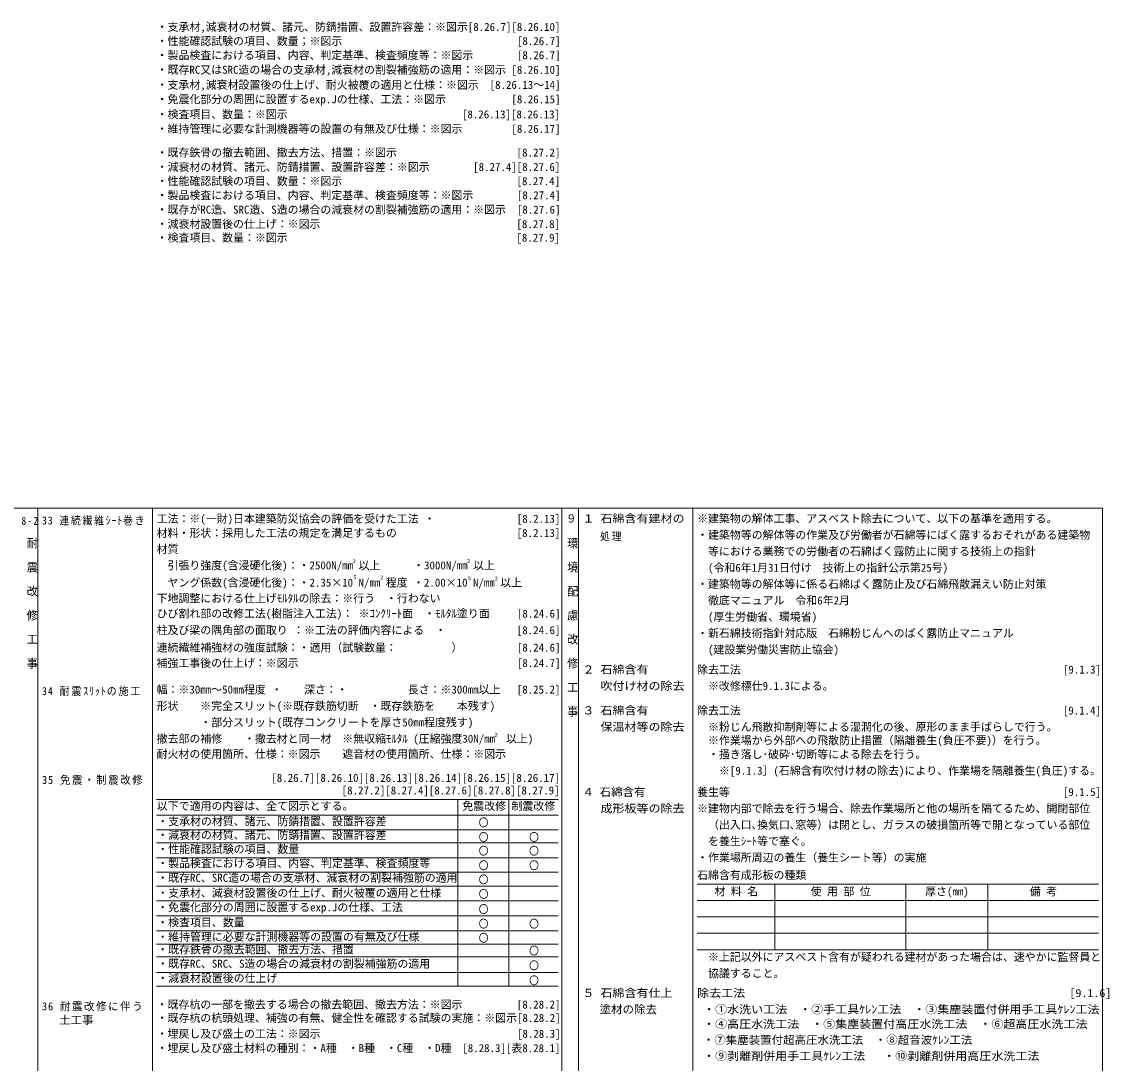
# Model space of a CAD drawing. Units: millimetres on the paper. Extents: x -400 to 395, y -286 to 463.
# Drawn here: x -3.6 to 394.8, y 81 to 462.6 of the extents above; entities that cross this region are included whole.
import ezdxf
from ezdxf.enums import TextEntityAlignment as Align

# ---------------------------------------------------------------- set-up
doc = ezdxf.new("R2010")
doc.units = ezdxf.units.MM
for name, color, linetype, lineweight in [('0-0', 4, 'Continuous', 9), ('0-1_文字', 7, 'Continuous', 9), ('E-0', 5, 'Continuous', 9)]:
    doc.layers.add(name, color=color, linetype=linetype, lineweight=lineweight)
doc.styles.add('@ＭＳ ゴシック', font='')
doc.styles.add('ＭＳ ゴシック', font='')
doc.styles.add('ＭＳ Ｐ明朝', font='')
doc.styles.get('@ＭＳ ゴシック').set_extended_font_data('@MS Gothic')
doc.styles.get('ＭＳ ゴシック').set_extended_font_data('MS Gothic')
doc.styles.get('ＭＳ Ｐ明朝').set_extended_font_data('MS PMincho')

msp = doc.modelspace()

# ---------------------------------------------------------------- linework, layer by layer
at = {"layer": '0-0'}
for p, q in [((2.314, 284.234), (2.314, -263.266)), ((2.314, 284.234), (2.314, -263.266)), ((44.314, 284.234), (44.314, -263.266)), ((200.314, 284.234), (200.314, -263.266)), ((242.314, 284.35), (242.314, -263.266)), ((45.815, 177.685), (192.938, 177.685)), ((156.142, 109.267), (156.142, 177.685)), ((174.866, 109.267), (174.866, 177.685)), ((45.814, 171.938), (192.938, 171.938)), ((45.815, 166.59), (192.938, 166.59)), ((45.814, 161.744), (192.938, 161.744)), ((45.814, 156.228), (192.938, 156.228)), ((45.814, 151.048), (192.938, 151.048)), ((45.815, 145.867), (192.938, 145.867)), ((243.814, 146.615), (390.927, 146.615)), ((272.314, 122.615), (272.314, 146.615)), ((320.314, 122.615), (320.314, 146.615)), ((350.314, 122.615), (350.314, 146.615)), ((45.814, 140.519), (192.938, 140.519)), ((243.814, 140.615), (390.927, 140.615)), ((243.814, 140.615), (390.927, 140.615)), ((45.815, 135.004), (192.938, 135.004)), ((243.814, 134.615), (390.927, 134.615)), ((45.815, 129.489), (192.938, 129.489)), ((243.814, 128.615), (390.927, 128.615)), ((45.814, 124.642), (192.938, 124.642)), ((45.814, 119.962), (192.938, 119.962)), ((243.814, 122.615), (390.927, 122.615)), ((45.815, 114.28), (192.938, 114.28)), ((45.814, 109.267), (192.938, 109.267))]:
    msp.add_line(p, q, dxfattribs=at)
at = {"layer": 'E-0', "color": 7}
for p, q in [((-399.685, 284.35), (392.314, 284.35)), ((194.314, 284.35), (194.314, -263.266)), ((392.314, 284.35), (392.314, -285.565))]:
    msp.add_line(p, q, dxfattribs=at)

# ---------------------------------------------------------------- texts
at = {"layer": '0-0', "color": 7, "style": 'ＭＳ ゴシック'}
for s, p in [('              [8.26.7][8.26.10][8.26.13][8.26.14][8.26.15][8.26.17]', (59.9, 183.218)), ('              [8.27.2][8.27.4][8.27.6][8.27.8][8.27.9]', (85.687, 178.624)), ('以下で適用の内容は、全て図示とする。                    免震改修 制震改修', (45.901, 172.923))]:
    msp.add_text(s, height=2.933, dxfattribs=at).set_placement(p, align=Align.BOTTOM_LEFT)
at = {"layer": '0-0', "color": 7, "char_height": 2.933, "attachment_point": 7, "style": 'ＭＳ ゴシック'}
for insert in [(161.681, 167.426), (161.681, 162.078), (180.15, 162.078), (161.681, 157.064), (180.15, 157.064), (161.681, 151.716), (180.15, 151.716), (161.681, 146.535), (161.681, 141.187), (161.681, 135.672), (161.681, 130.324), (180.15, 130.324), (161.681, 125.143), (180.15, 120.464), (180.15, 115.045), (180.15, 109.53)]:
    msp.add_mtext('\\T1.18;\\W0.9;\\~〇', dxfattribs=dict(at, insert=insert))
at = {"layer": '0-1_文字', "style": 'ＭＳ ゴシック'}
for s, p in [('・支承材,減衰材の材質、諸元、防錆措置、設置許容差：※図示[8.26.7][8.26.10]', (45.814, 458.36)), ('・性能確認試験の項目、数量；※図示\u3000\u3000\u3000\u3000\u3000\u3000\u3000\u3000\u3000\u3000\u3000\u3000\u3000\u3000\u3000  [8.26.7]', (45.814, 453.18)), ('・製品検査における項目、内容、判定基準、検査頻度等：※図示 \u3000\u3000\u3000 [8.26.7]', (45.814, 448)), ('・既存RC又はSRC造の場合の支承材,減衰材の割裂補強筋の適用：※図示 [8.26.10]', (45.814, 442.669)), ('・支承材,減衰材設置後の仕上げ、耐火被覆の適用と仕様：※図示  [8.26.13～14]', (45.814, 437.142)), ('・免震化部分の周囲に設置するexp.Jの仕様、工法：※図示\u3000\u3000\u3000\u3000\u3000\u3000[8.26.15]', (45.814, 431.855)), ('・検査項目、数量：※図示                              \u3000[8.26.13][8.26.13]', (45.814, 426.327)), ('・維持管理に必要な計測機器等の設置の有無及び仕様：※図示       \u3000[8.26.17]', (45.814, 421.04)), ('・既存鉄骨の撤去範囲、撤去方法、措置：※図示                    \u3000[8.27.2]', (45.814, 412.333)), ('・減衰材の材質、諸元、防錆措置、設置許容差：※図示        [8.27.4][8.27.6]', (45.814, 407.046)), ('・性能確認試験の項目、数量：※図示                                [8.27.4]', (45.814, 401.867)), ('・製品検査における項目、内容、判定基準、検査頻度等：※図示        [8.27.4]', (45.814, 396.687)), ('・既存がRC造、SRC造、S造の場合の減衰材の割裂補強筋の適用：※図示  [8.27.6]', (45.814, 391.425)), ('・減衰材設置後の仕上げ：※図示                                  \u3000[8.27.8]', (45.814, 386.138)), ('・検査項目、数量：※図示                                        \u3000[8.27.9]', (45.814, 381.146)), ('工法：※(一財)日本建築防災協会の評価を受けた工法 ・\u3000   \u3000        [8.2.13]', (45.815, 278.173)), ('※建築物の解体工事、アスベスト除去について、以下の基準を適用する。', (243.815, 278.234)), ('材料・形状：採用した工法の規定を満足するもの \u3000                   [8.2.13]', (45.815, 272.943)), ('・建築物等の解体等の作業及び労働者が石綿等にばく露するおそれがある建築物', (243.815, 272.234)), ('材質', (45.815, 267.082)), ('\u3000等における業務での労働者の石綿ばく露防止に関する技術上の指針', (243.815, 266.234)), ('\u3000引張り強度(含浸硬化後)：・2500N/㎜ 以上\u3000\u3000\u3000・3000N/㎜ 以上', (45.815, 261.082)), ('\u3000(令和6年1月31日付け\u3000技術上の指針公示第25号)', (243.815, 260.234)), ('\u3000ヤング係数(含浸硬化後)：・2.35×10 N/㎜ 程度 ・2.00×10 N/㎜ 以上', (45.815, 254.764)), ('・建築物等の解体等に係る石綿ばく露防止及び石綿飛散漏えい防止対策', (243.815, 254.234)), ('下地調整における仕上げﾓﾙﾀﾙの除去：※行う\u3000・行わない', (45.814, 249.012)), ('\u3000徹底マニュアル\u3000令和6年2月', (243.815, 248.234)), ('ひび割れ部の改修工法(樹脂注入工法)： ※ｺﾝｸﾘｰﾄ面\u3000・ﾓﾙﾀﾙ塗り面\u3000\u3000 [8.24.6]', (45.815, 243.427)), ('\u3000(厚生労働省、環境省)', (243.815, 242.234)), ('柱及び梁の隅角部の面取り ：※工法の評価内容による\u3000・\u3000           [8.24.6]', (45.815, 237.346)), ('・新石綿技術指針対応版\u3000石綿粉じんへのばく露防止マニュアル', (243.815, 236.234)), ('連続繊維補強材の強度試験：・適用（試験数量：\u3000\u3000\u3000\u3000\u3000）\u3000        [8.24.6]', (45.815, 230.964)), ('\u3000(建設業労働災害防止協会)\u3000', (243.815, 230.234)), ('補強工事後の仕上げ：※図示\u3000\u3000\u3000\u3000\u3000\u3000\u3000\u3000\u3000\u3000\u3000\u3000\u3000\u3000\u3000\u3000\u3000\u3000\u3000\u3000[8.24.7]', (45.778, 225.289)), ('除去工法\u3000\u3000\u3000\u3000\u3000\u3000\u3000\u3000\u3000\u3000\u3000\u3000\u3000\u3000\u3000\u3000\u3000\u3000\u3000 \u3000\u3000\u3000\u3000\u3000\u3000\u3000\u3000\u3000\u3000[9.1.3]', (243.815, 222.897)), ('幅：※30㎜～50㎜程度 ・\u3000\u3000深さ：・\u3000\u3000\u3000\u3000\u3000 長さ：※300㎜以上   [8.25.2]', (45.814, 215.57)), ('\u3000※改修標仕9.1.3による。', (243.815, 216.897)), ('形状\u3000\u3000※完全スリット(※既存鉄筋切断\u3000・既存鉄筋を\u3000\u3000本残す)', (45.814, 209.57)), ('除去工法\u3000\u3000\u3000\u3000\u3000\u3000\u3000\u3000\u3000\u3000\u3000\u3000\u3000\u3000\u3000\u3000\u3000\u3000\u3000\u3000\u3000\u3000\u3000\u3000\u3000\u3000\u3000\u3000\u3000 [9.1.4]', (243.814, 207.906)), ('\u3000\u3000\u3000\u3000・部分スリット(既存コンクリートを厚さ50㎜程度残す)', (45.814, 203.57)), ('\u3000※粉じん飛散抑制剤等による湿潤化の後、原形のまま手ばらしで行う。', (243.814, 201.906)), ('撤去部の補修\u3000\u3000・撤去材と同一材\u3000※無収縮ﾓﾙﾀﾙ (圧縮強度30N/㎜\u3000以上)', (45.814, 197.57)), ('\u3000※作業場から外部への飛散防止措置（隔離養生(負圧不要)）を行う。', (243.815, 196.979)), ('耐火材の使用箇所、仕様：※図示\u3000\u3000遮音材の使用箇所、仕様：※図示', (45.814, 191.973)), ('\u3000・掻き落し･破砕･切断等による除去を行う。', (243.815, 191.849)), ('\u3000\u3000※[9.1.3］(石綿含有吹付け材の除去)により、作業場を隔離養生(負圧)する。', (243.814, 185.849)), ('養生等\u3000\u3000\u3000\u3000\u3000\u3000\u3000\u3000\u3000\u3000\u3000\u3000\u3000\u3000\u3000\u3000\u3000\u3000 \u3000\u3000\u3000\u3000\u3000\u3000\u3000\u3000\u3000\u3000\u3000\u3000[9.1.5]', (243.814, 178.025)), ('※建物内部で除去を行う場合、除去作業場所と他の場所を隔てるため、開閉部位', (243.814, 172.025)), ('・支承材の材質、諸元、防錆措置、設置許容差', (46.04, 167.285)), ('\u3000（出入口､換気口､窓等）は閉とし、ガラスの破損箇所等で開となっている部位', (243.814, 166.025)), ('・減衰材の材質、諸元、防錆措置、設置許容差', (46.04, 162.294)), ('\u3000を養生ｼｰﾄ等で塞ぐ。', (243.814, 160.025)), ('・性能確認試験の項目、数量', (46.04, 157.114)), ('・製品検査における項目、内容、判定基準、検査頻度等', (46.04, 151.934)), ('・作業場所周辺の養生（養生シート等）の実施', (243.815, 154.025)), ('石綿含有成形板の種類', (243.814, 147.615)), ('・既存RC、SRC造の場合の支承材、減衰材の割裂補強筋の適用', (46.04, 146.603)), ('・支承材、減衰材設置後の仕上げ、耐火被覆の適用と仕様', (46.04, 141.076)), ('材 料 名', (250.164, 141.615)), ('使 用 部 位', (285.414, 141.615)), ('厚さ(mm)', (327.364, 141.615)), ('備 考', (365.72, 141.615)), ('・免震化部分の周囲に設置するexp.Jの仕様、工法', (46.04, 135.789)), ('・検査項目、数量', (46.04, 130.262)), ('・維持管理に必要な計測機器等の設置の有無及び仕様', (46.04, 124.974)), ('・既存鉄骨の撤去範囲、撤去方法、措置', (46.04, 120.346)), ('\u3000※上記以外にアスベスト含有が疑われる建材があった場合は、速やかに監督員と', (243.815, 117.615)), ('・既存RC、SRC、S造の場合の減衰材の割裂補強筋の適用', (46.04, 115.133)), ('\u3000協議すること。', (243.815, 111.615)), ('・減衰材設置後の仕上げ', (46.04, 109.846)), ('・既存杭の一部を撤去する場合の撤去範囲、撤去方法：※図示          [8.28.2]', (45.814, 100.178)), ('・既存杭の杭頭処理、補強の有無、健全性を確認する試験の実施：※図示[8.28.2]', (45.814, 95.265)), ('・埋戻し及び盛土の工法：※図示\u3000\u3000\u3000\u3000\u3000\u3000\u3000\u3000\u3000\u3000\u3000\u3000\u3000\u3000\u3000\u3000\u3000\u3000[8.28.3]', (45.815, 89.467)), ('・埋戻し及び盛土材料の種別：・A種\u3000・B種\u3000・C種\u3000・D種\u3000[8.28.3][表8.28.1]', (45.815, 84.206))]:
    msp.add_text(s, height=2.933, dxfattribs=at).set_placement(p, align=Align.BOTTOM_LEFT)
at = {"layer": '0-1_文字'}
for s, height, style, width, p in [('９', 2.933, 'ＭＳ ゴシック', 0.95, (195.815, 278.234)), ('１ 石綿含有建材の', 2.933, 'ＭＳ ゴシック', 1.1, (201.815, 278.234)), ('２ 石綿含有', 2.933, 'ＭＳ ゴシック', 1.1, (201.815, 222.897)), ('\u3000 吹付け材の除去', 2.933, 'ＭＳ ゴシック', 1.1, (201.815, 216.897)), ('３ 石綿含有', 2.933, 'ＭＳ ゴシック', 1.1, (201.815, 207.906)), ('\u3000 保温材等の除去', 2.933, 'ＭＳ ゴシック', 1.1, (201.814, 201.906)), ('2', 1.466, 'ＭＳ Ｐ明朝', 0.9, (169.604, 200.08)), ('４ 石綿含有', 2.933, 'ＭＳ ゴシック', 1.05, (201.814, 178.025)), ('\u3000 成形板等の除去', 2.933, 'ＭＳ ゴシック', 1.1, (201.814, 172.025)), ('５ 石綿含有仕上', 2.933, 'ＭＳ ゴシック', 1.1, (201.815, 104.394)), ('除去工法\u3000\u3000\u3000\u3000\u3000\u3000\u3000\u3000\u3000\u3000\u3000\u3000\u3000\u3000\u3000\u3000\u3000\u3000\u3000\u3000\u3000\u3000\u3000\u3000\u3000\u3000\u3000[9.1.6]', 2.933, 'ＭＳ ゴシック', 1.1, (243.815, 104.394)), ('\u3000 塗材の除去', 2.933, 'ＭＳ ゴシック', 1.05, (201.815, 98.394)), (' ・①水洗い工法\u3000・②手工具ｹﾚﾝ工法\u3000・③集塵装置付併用手工具ｹﾚﾝ工法', 2.933, 'ＭＳ ゴシック', 1.1, (243.815, 98.394)), ('土工事', 2.933, 'ＭＳ ゴシック', 1.05, (10.08, 94.52)), (' ・④高圧水洗工法\u3000・⑤集塵装置付高圧水洗工法\u3000・⑥超高圧水洗工法', 2.933, 'ＭＳ ゴシック', 1.1, (243.815, 93.014)), (' ・⑦集塵装置付超高圧水洗工法\u3000・⑧超音波ｹﾚﾝ工法', 2.933, 'ＭＳ ゴシック', 1.05, (243.815, 87.205)), (' ・⑨剥離剤併用手工具ｹﾚﾝ工法\u3000 ・⑩剥離剤併用高圧水洗工法', 2.933, 'ＭＳ ゴシック', 1.1, (243.815, 81.3))]:
    msp.add_text(s, height=height, dxfattribs=dict(at, style=style, width=width)).set_placement(p, align=Align.BOTTOM_LEFT)
at = {"layer": '0-1_文字', "style": '@ＭＳ ゴシック', "width": 1.1}
for s, p in [('\u3000耐\u3000震\u3000改\u3000修\u3000工\u3000事', (-2.185, 278.234)), ('\u3000環\u3000境\u3000配\u3000慮\u3000改\u3000修\u3000工\u3000事', (195.815, 278.234))]:
    msp.add_text(s, height=2.933, rotation=270, dxfattribs=at).set_placement(p, align=Align.BOTTOM_LEFT)
at = {"layer": '0-1_文字', "color": 4, "style": 'ＭＳ ゴシック'}
for s, p in [('2', (117.628, 263.818)), ('2', (159.505, 263.845)), ('5', (117.852, 257.876)), ('2', (127.689, 257.837)), ('5', (159.862, 257.569)), ('2', (169.699, 257.457))]:
    msp.add_text(s, height=1.466, dxfattribs=at).set_placement(p, align=Align.BOTTOM_LEFT)
at = {"layer": '0-1_文字', "char_height": 2.933, "attachment_point": 7, "style": 'ＭＳ ゴシック'}
for s, insert in [('\\T1.29;\\W0.85;8-2', (-3.685, 278.234)), ('\\T1.18;\\W0.9;33\\~連続繊維ｼｰﾄ巻き', (3.814, 278.069)), ('\\T1.2;\\W0.9;\\~\\~\\~処理', (201.815, 272.234)), ('\\T1.2;\\W0.9;34\\~耐震ｽﾘｯﾄの施工', (3.814, 215.57)), ('\\T1.16;\\W0.95;35\\~免震・制震改修', (3.814, 183.018)), ('\\T1.16;\\W0.95;36\\~耐震改修に伴う', (3.814, 100.053))]:
    msp.add_mtext(s, dxfattribs=dict(at, insert=insert))

doc.saveas('drawing.dxf')
